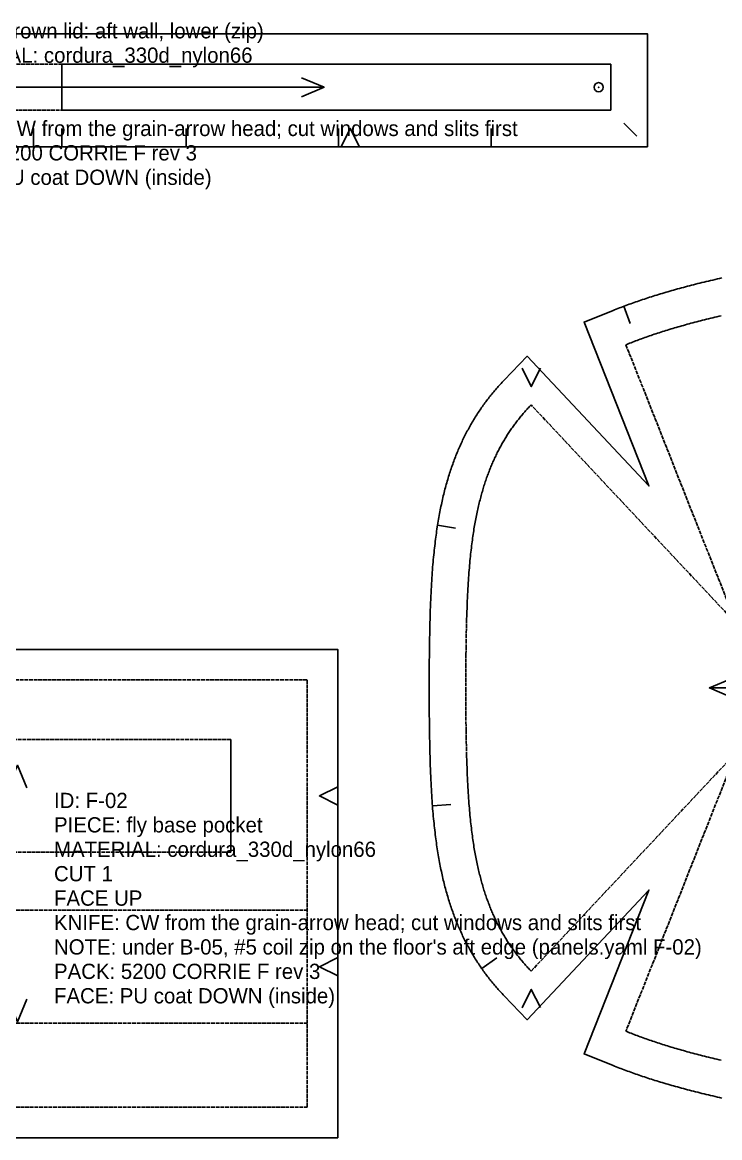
# Model space of a CAD drawing. Header units: millimetres. Extents: x 0 to 2010, y 0 to 1556.
# Drawn here: x 1386.3 to 1614.9, y 765.2 to 1130.7 of the extents above; entities that cross this region are included whole.
import ezdxf

# ---------------------------------------------------------------- set-up
doc = ezdxf.new("R2010")
doc.units = ezdxf.units.MM
doc.linetypes.add('DASHED', pattern=[1.524, 1.27, -0.254])
for name, color, linetype in [('CUT', 7, 'Continuous'), ('DRILL', 4, 'Continuous'), ('GRAIN', 5, 'Continuous'), ('INTERNAL', 6, 'Continuous'), ('NOTCH', 1, 'Continuous'), ('SEW', 3, 'Continuous'), ('TEXT', 2, 'Continuous')]:
    doc.layers.add(name, color=color, linetype=linetype)

# ---------------------------------------------------------------- blocks, each defined once
blk = doc.blocks.new('F-02_5')
at = {"layer": 'CUT'}
blk.add_lwpolyline([(-10, -10), (-10, 150), (200, 150), (200, -10)], close=True, dxfattribs=at)
at = {"layer": 'GRAIN'}
for points in [[(98.12, 104.63), (95, 112), (91.88, 104.63)], [(91.88, 35.37), (95, 28), (98.12, 35.37)]]:
    blk.add_lwpolyline(points, dxfattribs=at)
at = {"layer": 'INTERNAL', "linetype": 'CONTINUOUS'}
blk.add_lwpolyline([(165, 83.5), (165, 120.5)], dxfattribs=at)
at = {"layer": 'NOTCH'}
for points in [[(200, 105), (194, 102), (200, 99)], [(200, 49), (194, 46), (200, 43)]]:
    blk.add_lwpolyline(points, dxfattribs=at)
at = {"layer": 'SEW', "linetype": 'DASHED'}
blk.add_lwpolyline([(0, 0), (190, 0), (190, 140), (0, 140)], close=True, dxfattribs=at)
for points in [[(25, 120.5), (165, 120.5)], [(25, 83.5), (165, 83.5)], [(0, 64.5), (190, 64.5)], [(0, 27.5), (190, 27.5)]]:
    blk.add_lwpolyline(points, dxfattribs=at)
at = {"layer": 'TEXT'}
for s, p in [('ID: F-02', (107, 98)), ('PIECE: fly base pocket', (107, 90)), ('MATERIAL: cordura_330d_nylon66', (107, 82)), ('CUT 1', (107, 74)), ('FACE UP', (107, 66)), ('KNIFE: CW from the grain-arrow head; cut windows and slits first', (107, 58)), ("NOTE: under B-05, #5 coil zip on the floor's aft edge (panels.yaml F-02)", (107, 50)), ('PACK: 5200 CORRIE F rev 3', (107, 42)), ('FACE: PU coat DOWN (inside)', (107, 34))]:
    blk.add_text(s, height=5, dxfattribs=at).set_placement(p)
blk = doc.blocks.new('B-29a_6')
at = {"layer": 'CUT'}
blk.add_lwpolyline([(-115.65, 134.35), (-116.41, 134.18), (-117.15, 134.02), (-117.89, 133.85), (-118.62, 133.67), (-119.35, 133.5), (-120.07, 133.33), (-120.78, 133.16), (-121.49, 132.99), (-122.2, 132.82), (-122.89, 132.65), (-123.59, 132.48), (-124.27, 132.3), (-124.95, 132.13), (-125.63, 131.96), (-126.3, 131.78), (-126.97, 131.61), (-127.63, 131.43), (-128.28, 131.26), (-128.94, 131.08), (-129.58, 130.91), (-130.23, 130.73), (-130.87, 130.55), (-131.5, 130.37), (-132.13, 130.2), (-132.75, 130.02), (-133.37, 129.84), (-133.99, 129.66), (-134.6, 129.48), (-135.21, 129.3), (-135.82, 129.11), (-136.42, 128.93), (-137.02, 128.75), (-137.61, 128.56), (-138.2, 128.38), (-138.79, 128.19), (-139.37, 128.01), (-139.95, 127.82), (-140.52, 127.63), (-141.09, 127.45), (-141.66, 127.26), (-142.23, 127.07), (-142.79, 126.88), (-143.35, 126.68), (-143.9, 126.49), (-144.45, 126.3), (-145, 126.1), (-145.55, 125.91), (-146.09, 125.71), (-146.63, 125.52), (-147.16, 125.32), (-147.7, 125.12), (-148.23, 124.92), (-148.76, 124.72), (-149.28, 124.52), (-149.8, 124.32), (-150.32, 124.12), (-150.83, 123.91), (-151.35, 123.71), (-160.83, 119.88), (-139.58, 66.22), (-179.48, 108.72), (-187.1, 100.82), (-187.41, 100.49), (-187.73, 100.15), (-188.05, 99.81), (-188.36, 99.47), (-188.67, 99.13), (-188.98, 98.79), (-189.28, 98.44), (-189.59, 98.09), (-189.89, 97.74), (-190.19, 97.39), (-190.49, 97.04), (-190.78, 96.68), (-191.08, 96.32), (-191.37, 95.96), (-191.66, 95.6), (-191.95, 95.24), (-192.23, 94.87), (-192.52, 94.51), (-192.8, 94.14), (-193.08, 93.76), (-193.35, 93.39), (-193.63, 93.01), (-193.9, 92.64), (-194.17, 92.26), (-194.44, 91.87), (-194.71, 91.49), (-194.97, 91.1), (-195.23, 90.72), (-195.49, 90.32), (-195.75, 89.93), (-196.01, 89.54), (-196.26, 89.14), (-196.51, 88.74), (-196.76, 88.34), (-197.01, 87.94), (-197.25, 87.53), (-197.49, 87.12), (-197.73, 86.71), (-197.97, 86.3), (-198.21, 85.89), (-198.44, 85.47), (-198.67, 85.05), (-198.9, 84.63), (-199.13, 84.21), (-199.35, 83.78), (-199.58, 83.35), (-199.8, 82.92), (-200.02, 82.49), (-200.23, 82.06), (-200.45, 81.62), (-200.66, 81.18), (-200.87, 80.74), (-201.08, 80.29), (-201.28, 79.84), (-201.49, 79.39), (-201.69, 78.94), (-201.89, 78.49), (-202.08, 78.03), (-202.28, 77.57), (-202.47, 77.11), (-202.66, 76.64), (-202.85, 76.17), (-203.04, 75.7), (-203.22, 75.23), (-203.4, 74.75), (-203.58, 74.28), (-203.76, 73.79), (-203.93, 73.31), (-204.11, 72.82), (-204.28, 72.33), (-204.45, 71.84), (-204.61, 71.34), (-204.78, 70.84), (-204.94, 70.34), (-205.1, 69.83), (-205.26, 69.32), (-205.42, 68.81), (-205.57, 68.29), (-205.72, 67.77), (-205.88, 67.25), (-206.02, 66.72), (-206.17, 66.19), (-206.31, 65.66), (-206.46, 65.12), (-206.6, 64.58), (-206.73, 64.03), (-206.87, 63.48), (-207, 62.93), (-207.14, 62.37), (-207.27, 61.81), (-207.39, 61.24), (-207.52, 60.67), (-207.64, 60.09), (-207.77, 59.51), (-207.89, 58.92), (-208.01, 58.33), (-208.12, 57.73), (-208.24, 57.13), (-208.35, 56.52), (-208.46, 55.91), (-208.57, 55.29), (-208.67, 54.66), (-208.78, 54.03), (-208.88, 53.39), (-208.98, 52.75), (-209.08, 52.09), (-209.18, 51.43), (-209.28, 50.77), (-209.37, 50.09), (-209.46, 49.41), (-209.55, 48.72), (-209.64, 48.02), (-209.72, 47.31), (-209.81, 46.59), (-209.89, 45.86), (-209.97, 45.11), (-210.05, 44.36), (-210.13, 43.6), (-210.2, 42.82), (-210.28, 42.03), (-210.35, 41.23), (-210.42, 40.41), (-210.49, 39.58), (-210.56, 38.73), (-210.62, 37.86), (-210.68, 36.98), (-210.75, 36.07), (-210.81, 35.14), (-210.86, 34.19), (-210.92, 33.21), (-210.98, 32.21), (-211.03, 31.17), (-211.08, 30.1), (-211.13, 28.99), (-211.18, 27.85), (-211.23, 26.65), (-211.27, 25.4), (-211.31, 24.08), (-211.36, 22.7), (-211.4, 21.22), (-211.43, 19.64), (-211.47, 17.92), (-211.51, 16.02), (-211.54, 13.87), (-211.57, 11.32), (-211.6, 7.99), (-211.63, 0), (-211.6, -7.99), (-211.57, -11.32), (-211.54, -13.87), (-211.51, -16.02), (-211.47, -17.92), (-211.43, -19.64), (-211.4, -21.22), (-211.36, -22.7), (-211.31, -24.08), (-211.27, -25.4), (-211.23, -26.65), (-211.18, -27.85), (-211.13, -28.99), (-211.08, -30.1), (-211.03, -31.17), (-210.98, -32.21), (-210.92, -33.21), (-210.86, -34.19), (-210.81, -35.14), (-210.75, -36.07), (-210.68, -36.98), (-210.62, -37.86), (-210.56, -38.73), (-210.49, -39.58), (-210.42, -40.41), (-210.35, -41.23), (-210.28, -42.03), (-210.2, -42.82), (-210.13, -43.6), (-210.05, -44.36), (-209.97, -45.11), (-209.89, -45.86), (-209.81, -46.59), (-209.72, -47.31), (-209.64, -48.02), (-209.55, -48.72), (-209.46, -49.41), (-209.37, -50.09), (-209.28, -50.77), (-209.18, -51.43), (-209.08, -52.09), (-208.98, -52.75), (-208.88, -53.39), (-208.78, -54.03), (-208.67, -54.66), (-208.57, -55.29), (-208.46, -55.91), (-208.35, -56.52), (-208.24, -57.13), (-208.12, -57.73), (-208.01, -58.33), (-207.89, -58.92), (-207.77, -59.51), (-207.64, -60.09), (-207.52, -60.67), (-207.39, -61.24), (-207.27, -61.81), (-207.14, -62.37), (-207, -62.93), (-206.87, -63.48), (-206.73, -64.03), (-206.6, -64.58), (-206.46, -65.12), (-206.31, -65.66), (-206.17, -66.19), (-206.02, -66.72), (-205.88, -67.25), (-205.72, -67.77), (-205.57, -68.29), (-205.42, -68.81), (-205.26, -69.32), (-205.1, -69.83), (-204.94, -70.34), (-204.78, -70.84), (-204.61, -71.34), (-204.45, -71.84), (-204.28, -72.33), (-204.11, -72.82), (-203.93, -73.31), (-203.76, -73.79), (-203.58, -74.28), (-203.4, -74.75), (-203.22, -75.23), (-203.04, -75.7), (-202.85, -76.17), (-202.66, -76.64), (-202.47, -77.11), (-202.28, -77.57), (-202.08, -78.03), (-201.89, -78.49), (-201.69, -78.94), (-201.49, -79.39), (-201.28, -79.84), (-201.08, -80.29), (-200.87, -80.74), (-200.66, -81.18), (-200.45, -81.62), (-200.23, -82.06), (-200.02, -82.49), (-199.8, -82.92), (-199.58, -83.35), (-199.35, -83.78), (-199.13, -84.21), (-198.9, -84.63), (-198.67, -85.05), (-198.44, -85.47), (-198.21, -85.89), (-197.97, -86.3), (-197.73, -86.71), (-197.49, -87.12), (-197.25, -87.53), (-197.01, -87.94), (-196.76, -88.34), (-196.51, -88.74), (-196.26, -89.14), (-196.01, -89.54), (-195.75, -89.93), (-195.49, -90.32), (-195.23, -90.72), (-194.97, -91.1), (-194.71, -91.49), (-194.44, -91.87), (-194.17, -92.26), (-193.9, -92.64), (-193.63, -93.01), (-193.35, -93.39), (-193.08, -93.76), (-192.8, -94.14), (-192.52, -94.51), (-192.23, -94.87), (-191.95, -95.24), (-191.66, -95.6), (-191.37, -95.96), (-191.08, -96.32), (-190.78, -96.68), (-190.49, -97.04), (-190.19, -97.39), (-189.89, -97.74), (-189.59, -98.09), (-189.28, -98.44), (-188.98, -98.79), (-188.67, -99.13), (-188.36, -99.47), (-188.05, -99.81), (-187.73, -100.15), (-187.41, -100.49), (-187.1, -100.82), (-179.48, -108.72), (-139.58, -66.22), (-160.83, -119.88), (-151.35, -123.71), (-150.83, -123.91), (-150.32, -124.12), (-149.8, -124.32), (-149.28, -124.52), (-148.76, -124.72), (-148.23, -124.92), (-147.7, -125.12), (-147.16, -125.32), (-146.63, -125.52), (-146.09, -125.71), (-145.55, -125.91), (-145, -126.1), (-144.45, -126.3), (-143.9, -126.49), (-143.35, -126.68), (-142.79, -126.88), (-142.23, -127.07), (-141.66, -127.26), (-141.09, -127.45), (-140.52, -127.63), (-139.95, -127.82), (-139.37, -128.01), (-138.79, -128.19), (-138.2, -128.38), (-137.61, -128.56), (-137.02, -128.75), (-136.42, -128.93), (-135.82, -129.11), (-135.21, -129.3), (-134.6, -129.48), (-133.99, -129.66), (-133.37, -129.84), (-132.75, -130.02), (-132.13, -130.2), (-131.5, -130.37), (-130.87, -130.55), (-130.23, -130.73), (-129.58, -130.91), (-128.94, -131.08), (-128.28, -131.26), (-127.63, -131.43), (-126.97, -131.61), (-126.3, -131.78), (-125.63, -131.96), (-124.95, -132.13), (-124.27, -132.3), (-123.59, -132.48), (-122.89, -132.65), (-122.2, -132.82), (-121.49, -132.99), (-120.78, -133.16), (-120.07, -133.33), (-119.35, -133.5), (-118.62, -133.67), (-117.89, -133.85), (-117.15, -134.02), (-116.41, -134.18), (-115.65, -134.35)], dxfattribs=at)
at = {"layer": 'GRAIN'}
for points in [[(-112.41, 3.12), (-119.78, 0), (-112.41, -3.12)], [(-119.78, 0), (119.78, 0)]]:
    blk.add_lwpolyline(points, dxfattribs=at)
at = {"layer": 'NOTCH'}
for points in [[(-147.8, 125.08), (-145.7, 119.46)], [(-181.15, 104.77), (-178.18, 98.75), (-175.15, 104.74)], [(-208.9, 53.3), (-202.97, 52.36)], [(-210.57, -38.58), (-204.58, -38.13)], [(-194.42, -91.9), (-189.5, -88.46)], [(-175.14, -104.74), (-178.17, -98.75), (-181.14, -104.77)]]:
    blk.add_lwpolyline(points, dxfattribs=at)
at = {"layer": 'SEW', "linetype": 'DASHED'}
blk.add_lwpolyline([(-115.89, 121.99), (-116.59, 121.82), (-117.29, 121.66), (-117.98, 121.5), (-118.66, 121.33), (-119.34, 121.17), (-120.01, 121), (-120.67, 120.83), (-121.33, 120.67), (-121.99, 120.5), (-122.63, 120.34), (-123.28, 120.17), (-123.92, 120), (-124.55, 119.84), (-125.18, 119.67), (-125.8, 119.5), (-126.42, 119.33), (-127.03, 119.16), (-127.64, 118.99), (-128.24, 118.82), (-128.84, 118.65), (-129.44, 118.48), (-130.03, 118.31), (-130.61, 118.14), (-131.2, 117.97), (-131.77, 117.8), (-132.35, 117.63), (-132.91, 117.45), (-133.48, 117.28), (-134.04, 117.11), (-134.6, 116.93), (-135.15, 116.76), (-135.7, 116.58), (-136.24, 116.41), (-136.78, 116.23), (-137.32, 116.05), (-137.86, 115.88), (-138.39, 115.7), (-138.91, 115.52), (-139.43, 115.34), (-139.95, 115.16), (-140.47, 114.98), (-140.98, 114.8), (-141.49, 114.62), (-142, 114.43), (-142.5, 114.25), (-143, 114.07), (-143.49, 113.88), (-143.99, 113.7), (-144.47, 113.51), (-144.96, 113.33), (-145.44, 113.14), (-145.92, 112.95), (-146.4, 112.76), (-146.87, 112.57), (-147.14, 112.46), (-110.98, 21.13), (-178.2, 92.75), (-178.43, 92.52), (-178.7, 92.23), (-178.97, 91.95), (-179.24, 91.67), (-179.5, 91.38), (-179.76, 91.09), (-180.02, 90.8), (-180.28, 90.51), (-180.53, 90.22), (-180.79, 89.93), (-181.04, 89.63), (-181.29, 89.33), (-181.54, 89.03), (-181.78, 88.73), (-182.03, 88.43), (-182.27, 88.13), (-182.51, 87.83), (-182.75, 87.52), (-182.99, 87.21), (-183.22, 86.9), (-183.46, 86.59), (-183.69, 86.28), (-183.92, 85.96), (-184.15, 85.65), (-184.37, 85.33), (-184.6, 85.01), (-184.82, 84.69), (-185.04, 84.36), (-185.26, 84.04), (-185.48, 83.71), (-185.7, 83.38), (-185.91, 83.05), (-186.12, 82.72), (-186.33, 82.38), (-186.54, 82.04), (-186.75, 81.71), (-186.96, 81.36), (-187.16, 81.02), (-187.36, 80.68), (-187.56, 80.33), (-187.76, 79.98), (-187.96, 79.63), (-188.15, 79.28), (-188.35, 78.92), (-188.54, 78.57), (-188.73, 78.21), (-188.92, 77.84), (-189.1, 77.48), (-189.29, 77.11), (-189.47, 76.74), (-189.65, 76.37), (-189.83, 76), (-190.01, 75.62), (-190.19, 75.25), (-190.36, 74.87), (-190.54, 74.48), (-190.71, 74.1), (-190.88, 73.71), (-191.05, 73.32), (-191.21, 72.92), (-191.38, 72.53), (-191.54, 72.13), (-191.7, 71.73), (-191.86, 71.32), (-192.02, 70.92), (-192.18, 70.51), (-192.33, 70.09), (-192.49, 69.68), (-192.64, 69.26), (-192.79, 68.83), (-192.94, 68.41), (-193.08, 67.98), (-193.23, 67.55), (-193.37, 67.11), (-193.51, 66.67), (-193.66, 66.23), (-193.79, 65.79), (-193.93, 65.34), (-194.07, 64.88), (-194.2, 64.43), (-194.33, 63.97), (-194.46, 63.5), (-194.59, 63.03), (-194.72, 62.56), (-194.85, 62.09), (-194.97, 61.6), (-195.09, 61.12), (-195.21, 60.63), (-195.33, 60.14), (-195.45, 59.64), (-195.57, 59.13), (-195.68, 58.63), (-195.8, 58.11), (-195.91, 57.59), (-196.02, 57.07), (-196.13, 56.54), (-196.23, 56.01), (-196.34, 55.47), (-196.44, 54.92), (-196.54, 54.37), (-196.64, 53.81), (-196.74, 53.25), (-196.84, 52.67), (-196.94, 52.1), (-197.03, 51.51), (-197.12, 50.92), (-197.21, 50.32), (-197.3, 49.71), (-197.39, 49.09), (-197.48, 48.47), (-197.56, 47.84), (-197.65, 47.2), (-197.73, 46.54), (-197.81, 45.88), (-197.89, 45.21), (-197.97, 44.53), (-198.04, 43.84), (-198.12, 43.13), (-198.19, 42.41), (-198.26, 41.68), (-198.33, 40.94), (-198.4, 40.18), (-198.46, 39.41), (-198.53, 38.62), (-198.59, 37.81), (-198.65, 36.99), (-198.71, 36.14), (-198.77, 35.28), (-198.83, 34.39), (-198.89, 33.48), (-198.94, 32.54), (-198.99, 31.57), (-199.04, 30.57), (-199.09, 29.54), (-199.14, 28.47), (-199.19, 27.36), (-199.23, 26.2), (-199.28, 24.98), (-199.32, 23.71), (-199.36, 22.35), (-199.4, 20.91), (-199.44, 19.36), (-199.47, 17.68), (-199.51, 15.82), (-199.54, 13.7), (-199.57, 11.19), (-199.6, 7.91), (-199.63, 0), (-199.6, -7.91), (-199.57, -11.19), (-199.54, -13.7), (-199.51, -15.82), (-199.47, -17.68), (-199.44, -19.36), (-199.4, -20.91), (-199.36, -22.35), (-199.32, -23.71), (-199.28, -24.98), (-199.23, -26.2), (-199.19, -27.36), (-199.14, -28.47), (-199.09, -29.54), (-199.04, -30.57), (-198.99, -31.57), (-198.94, -32.54), (-198.89, -33.48), (-198.83, -34.39), (-198.77, -35.28), (-198.71, -36.14), (-198.65, -36.99), (-198.59, -37.81), (-198.53, -38.62), (-198.46, -39.41), (-198.4, -40.18), (-198.33, -40.94), (-198.26, -41.68), (-198.19, -42.41), (-198.12, -43.13), (-198.04, -43.84), (-197.97, -44.53), (-197.89, -45.21), (-197.81, -45.88), (-197.73, -46.54), (-197.65, -47.2), (-197.56, -47.84), (-197.48, -48.47), (-197.39, -49.09), (-197.3, -49.71), (-197.21, -50.32), (-197.12, -50.92), (-197.03, -51.51), (-196.94, -52.1), (-196.84, -52.67), (-196.74, -53.25), (-196.64, -53.81), (-196.54, -54.37), (-196.44, -54.92), (-196.34, -55.47), (-196.23, -56.01), (-196.13, -56.54), (-196.02, -57.07), (-195.91, -57.59), (-195.8, -58.11), (-195.68, -58.63), (-195.57, -59.13), (-195.45, -59.64), (-195.33, -60.14), (-195.21, -60.63), (-195.09, -61.12), (-194.97, -61.6), (-194.85, -62.09), (-194.72, -62.56), (-194.59, -63.03), (-194.46, -63.5), (-194.33, -63.97), (-194.2, -64.43), (-194.07, -64.88), (-193.93, -65.34), (-193.79, -65.79), (-193.66, -66.23), (-193.51, -66.67), (-193.37, -67.11), (-193.23, -67.55), (-193.08, -67.98), (-192.94, -68.41), (-192.79, -68.83), (-192.64, -69.26), (-192.49, -69.68), (-192.33, -70.09), (-192.18, -70.51), (-192.02, -70.92), (-191.86, -71.32), (-191.7, -71.73), (-191.54, -72.13), (-191.38, -72.53), (-191.21, -72.92), (-191.05, -73.32), (-190.88, -73.71), (-190.71, -74.1), (-190.54, -74.48), (-190.36, -74.87), (-190.19, -75.25), (-190.01, -75.62), (-189.83, -76), (-189.65, -76.37), (-189.47, -76.74), (-189.29, -77.11), (-189.1, -77.48), (-188.92, -77.84), (-188.73, -78.21), (-188.54, -78.57), (-188.35, -78.92), (-188.15, -79.28), (-187.96, -79.63), (-187.76, -79.98), (-187.56, -80.33), (-187.36, -80.68), (-187.16, -81.02), (-186.96, -81.36), (-186.75, -81.71), (-186.54, -82.04), (-186.33, -82.38), (-186.12, -82.72), (-185.91, -83.05), (-185.7, -83.38), (-185.48, -83.71), (-185.26, -84.04), (-185.04, -84.36), (-184.82, -84.69), (-184.6, -85.01), (-184.37, -85.33), (-184.15, -85.65), (-183.92, -85.96), (-183.69, -86.28), (-183.46, -86.59), (-183.22, -86.9), (-182.99, -87.21), (-182.75, -87.52), (-182.51, -87.83), (-182.27, -88.13), (-182.03, -88.43), (-181.78, -88.73), (-181.54, -89.03), (-181.29, -89.33), (-181.04, -89.63), (-180.79, -89.93), (-180.53, -90.22), (-180.28, -90.51), (-180.02, -90.8), (-179.76, -91.09), (-179.5, -91.38), (-179.24, -91.67), (-178.97, -91.95), (-178.7, -92.23), (-178.43, -92.52), (-178.2, -92.75), (-110.98, -21.13), (-147.14, -112.46), (-146.87, -112.57), (-146.4, -112.76), (-145.92, -112.95), (-145.44, -113.14), (-144.96, -113.33), (-144.47, -113.51), (-143.99, -113.7), (-143.49, -113.88), (-143, -114.07), (-142.5, -114.25), (-142, -114.43), (-141.49, -114.62), (-140.98, -114.8), (-140.47, -114.98), (-139.95, -115.16), (-139.43, -115.34), (-138.91, -115.52), (-138.39, -115.7), (-137.86, -115.88), (-137.32, -116.05), (-136.78, -116.23), (-136.24, -116.41), (-135.7, -116.58), (-135.15, -116.76), (-134.6, -116.93), (-134.04, -117.11), (-133.48, -117.28), (-132.91, -117.45), (-132.35, -117.63), (-131.77, -117.8), (-131.2, -117.97), (-130.61, -118.14), (-130.03, -118.31), (-129.44, -118.48), (-128.84, -118.65), (-128.24, -118.82), (-127.64, -118.99), (-127.03, -119.16), (-126.42, -119.33), (-125.8, -119.5), (-125.18, -119.67), (-124.55, -119.84), (-123.92, -120), (-123.28, -120.17), (-122.63, -120.34), (-121.99, -120.5), (-121.33, -120.67), (-120.67, -120.83), (-120.01, -121), (-119.34, -121.17), (-118.66, -121.33), (-117.98, -121.5), (-117.29, -121.66), (-116.59, -121.82), (-115.89, -121.99)], dxfattribs=at)
blk = doc.blocks.new('B-29e_9')
at = {"layer": 'CUT'}
blk.add_lwpolyline([(-12, 25), (-12, -12), (482, -12), (482, 25)], close=True, dxfattribs=at)
at = {"layer": 'DRILL'}
blk.add_circle((466, 7.5), 1.5, dxfattribs=at)
blk.add_point((466, 7.5), dxfattribs=at)
at = {"layer": 'GRAIN'}
for points in [[(94, 7.5), (376, 7.5)], [(368.63, 4.38), (376, 7.5), (368.63, 10.62)]]:
    blk.add_lwpolyline(points, dxfattribs=at)
at = {"layer": 'INTERNAL', "linetype": 'CONTINUOUS'}
blk.add_lwpolyline([(290, 0), (470, 0), (470, 15), (290, 15)], close=True, dxfattribs=at)
at = {"layer": 'NOTCH'}
for points in [[(280.77, -12), (280.77, -6)], [(290, -12), (290, -6)], [(330.77, -12), (330.77, -6)], [(380.77, -12), (380.77, -6)], [(387.58, -12), (384.58, -6), (381.58, -12)], [(430.77, -12), (430.77, -6)], [(478.49, -8.49), (474.24, -4.24)]]:
    blk.add_lwpolyline(points, dxfattribs=at)
at = {"layer": 'SEW', "linetype": 'DASHED'}
blk.add_lwpolyline([(0, 0), (470, 0), (470, 15), (0, 15)], close=True, dxfattribs=at)
at = {"layer": 'TEXT'}
for s, p in [('PIECE: crown lid: aft wall, lower (zip)', (247, 23.5)), ('MATERIAL: cordura_330d_nylon66', (247, 15.5)), ('KNIFE: CW from the grain-arrow head; cut windows and slits first', (247, -8.5)), ('PACK: 5200 CORRIE F rev 3', (247, -16.5)), ('FACE: PU coat DOWN (inside)', (247, -24.5))]:
    blk.add_text(s, height=5, dxfattribs=at).set_placement(p)

msp = doc.modelspace()

# ---------------------------------------------------------------- block references
at = {"layer": 'CUT'}
for name, p in [('B-29e_9', (1109.23, 1101.92)), ('B-29a_6', (1731.32, 912.58)), ('F-02_5', (1289.69, 775.24))]:
    msp.add_blockref(name, p, dxfattribs=at)

doc.saveas('drawing.dxf')
